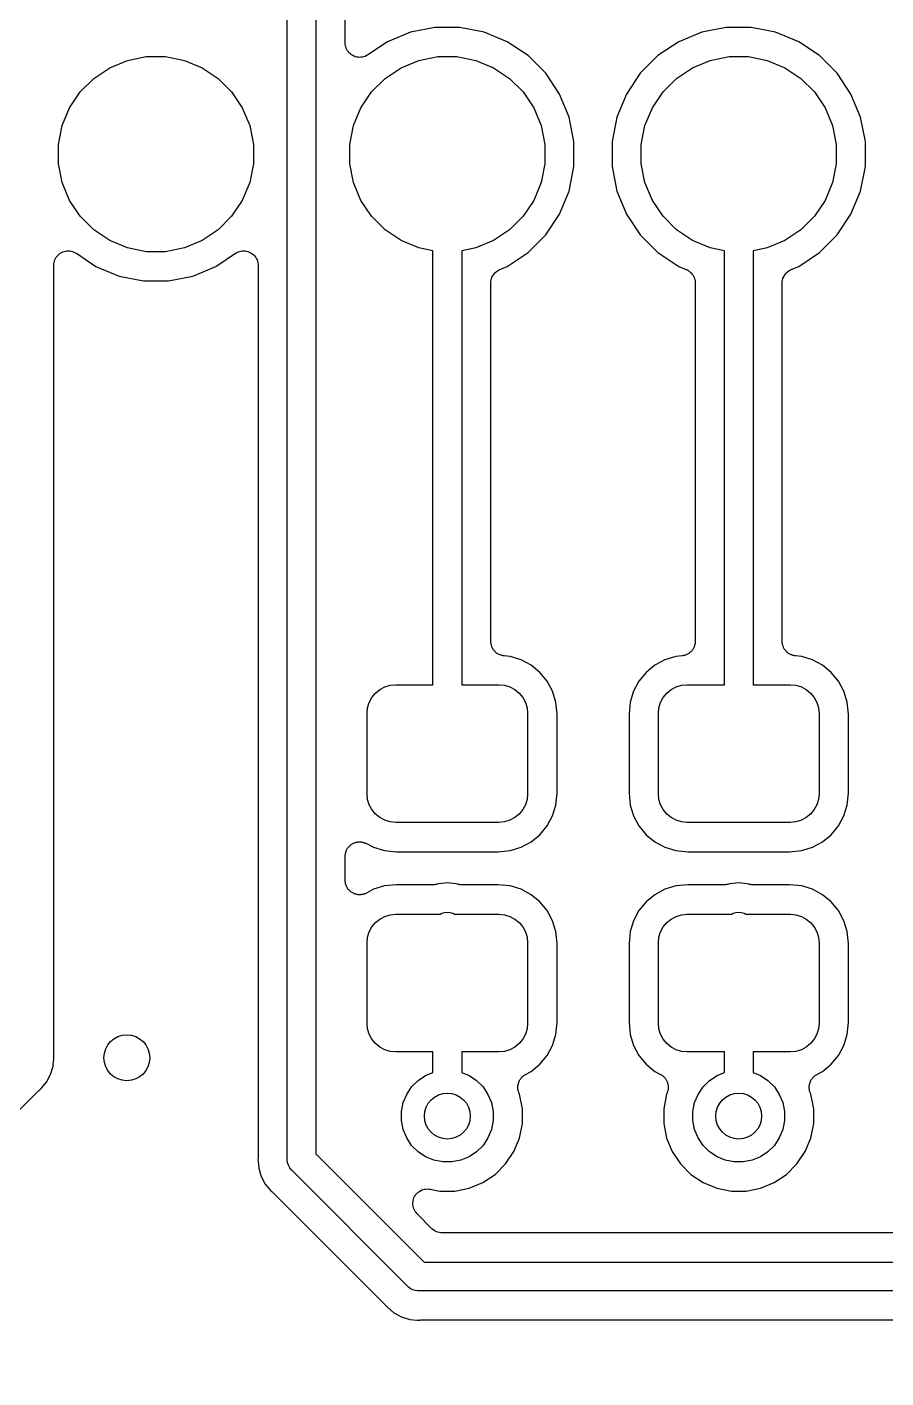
# Model space of a CAD drawing. Extents: x 94.3 to 145.3, y -143.8 to -113.4.
# Drawn here: x 120.16 to 127.65, y -137.66 to -125.89 of the extents above; entities that cross this region are included whole.
import ezdxf

# ---------------------------------------------------------------- set-up
doc = ezdxf.new("R2010")
doc.units = 0
doc.layers.add('BLACK', color=7, linetype='CONTINUOUS')

msp = doc.modelspace()

# ---------------------------------------------------------------- linework, layer by layer
at = {"layer": 'BLACK', "linetype": 'CONTINUOUS'}
for p, q in [((122.43, -135.757), (122.43, -123.115)), ((122.68, -123.069), (122.68, -135.711)), ((122.934, -126.03), (122.934, -125.38)), ((123.503, -125.938), (123.302, -126.022)), ((123.716, -125.896), (123.503, -125.938)), ((123.934, -125.896), (123.716, -125.896)), ((124.147, -125.938), (123.934, -125.896)), ((124.348, -126.022), (124.147, -125.938)), ((126.043, -125.938), (125.842, -126.022)), ((126.256, -125.896), (126.043, -125.938)), ((126.474, -125.896), (126.256, -125.896)), ((126.687, -125.938), (126.474, -125.896)), ((126.888, -126.022), (126.687, -125.938)), ((122.935, -126.042), (122.934, -126.03)), ((122.936, -126.054), (122.935, -126.042)), ((122.936, -126.055), (122.936, -126.054)), ((122.936, -126.054), (122.936, -126.054)), ((122.94, -126.066), (122.936, -126.055)), ((122.943, -126.078), (122.94, -126.066)), ((123.302, -126.022), (123.132, -126.136)), ((124.529, -126.142), (124.348, -126.022)), ((125.842, -126.022), (125.661, -126.142)), ((127.069, -126.142), (126.888, -126.022)), ((120.882, -126.247), (121.037, -126.183)), ((121.037, -126.183), (121.201, -126.15)), ((121.201, -126.15), (121.369, -126.15)), ((121.369, -126.15), (121.533, -126.183)), ((121.533, -126.183), (121.688, -126.247)), ((122.944, -126.078), (122.943, -126.078)), ((122.949, -126.089), (122.944, -126.078)), ((122.944, -126.078), (122.944, -126.078)), ((122.955, -126.1), (122.949, -126.089)), ((122.963, -126.11), (122.955, -126.1)), ((122.955, -126.1), (122.955, -126.1)), ((122.955, -126.1), (122.955, -126.1)), ((122.97, -126.119), (122.963, -126.11)), ((122.971, -126.119), (122.97, -126.119)), ((122.98, -126.127), (122.971, -126.119)), ((122.971, -126.119), (122.971, -126.119)), ((122.99, -126.135), (122.98, -126.127)), ((123.001, -126.141), (122.99, -126.135)), ((122.99, -126.135), (122.99, -126.135)), ((122.99, -126.135), (122.99, -126.135)), ((123.011, -126.147), (123.001, -126.141)), ((123.012, -126.147), (123.011, -126.147)), ((123.023, -126.151), (123.012, -126.147)), ((123.012, -126.147), (123.012, -126.147)), ((123.035, -126.154), (123.023, -126.151)), ((123.048, -126.156), (123.035, -126.154)), ((123.035, -126.154), (123.035, -126.154)), ((123.035, -126.154), (123.035, -126.154)), ((123.06, -126.157), (123.048, -126.156)), ((123.072, -126.156), (123.06, -126.157)), ((123.06, -126.157), (123.06, -126.157)), ((123.06, -126.157), (123.06, -126.157)), ((123.084, -126.155), (123.072, -126.156)), ((123.085, -126.155), (123.084, -126.155)), ((123.096, -126.151), (123.085, -126.155)), ((123.085, -126.155), (123.085, -126.155)), ((123.108, -126.148), (123.096, -126.151)), ((123.109, -126.148), (123.108, -126.148)), ((123.108, -126.148), (123.108, -126.148)), ((123.119, -126.142), (123.109, -126.148)), ((123.13, -126.137), (123.119, -126.142)), ((123.131, -126.136), (123.13, -126.137)), ((123.132, -126.136), (123.131, -126.136)), ((123.131, -126.136), (123.131, -126.136)), ((123.131, -126.136), (123.131, -126.136)), ((123.422, -126.247), (123.577, -126.183)), ((123.577, -126.183), (123.741, -126.15)), ((123.741, -126.15), (123.909, -126.15)), ((123.909, -126.15), (124.073, -126.183)), ((124.073, -126.183), (124.228, -126.247)), ((124.683, -126.296), (124.529, -126.142)), ((125.661, -126.142), (125.507, -126.296)), ((125.962, -126.247), (126.117, -126.183)), ((126.117, -126.183), (126.281, -126.15)), ((126.281, -126.15), (126.449, -126.15)), ((126.449, -126.15), (126.613, -126.183)), ((126.613, -126.183), (126.768, -126.247)), ((127.223, -126.296), (127.069, -126.142)), ((120.743, -126.34), (120.882, -126.247)), ((121.688, -126.247), (121.827, -126.34)), ((123.283, -126.34), (123.422, -126.247)), ((124.228, -126.247), (124.367, -126.34)), ((124.803, -126.477), (124.683, -126.296)), ((125.507, -126.296), (125.387, -126.477)), ((125.823, -126.34), (125.962, -126.247)), ((126.768, -126.247), (126.907, -126.34)), ((127.343, -126.477), (127.223, -126.296)), ((120.625, -126.458), (120.743, -126.34)), ((121.827, -126.34), (121.945, -126.458)), ((123.165, -126.458), (123.283, -126.34)), ((124.367, -126.34), (124.485, -126.458)), ((125.705, -126.458), (125.823, -126.34)), ((126.907, -126.34), (127.025, -126.458)), ((120.532, -126.597), (120.625, -126.458)), ((121.945, -126.458), (122.038, -126.597)), ((123.072, -126.597), (123.165, -126.458)), ((124.485, -126.458), (124.578, -126.597)), ((124.887, -126.678), (124.803, -126.477)), ((125.387, -126.477), (125.303, -126.678)), ((125.612, -126.597), (125.705, -126.458)), ((127.025, -126.458), (127.118, -126.597)), ((127.427, -126.678), (127.343, -126.477)), ((120.468, -126.752), (120.532, -126.597)), ((122.038, -126.597), (122.102, -126.752)), ((123.008, -126.752), (123.072, -126.597)), ((124.578, -126.597), (124.642, -126.752)), ((125.548, -126.752), (125.612, -126.597)), ((127.118, -126.597), (127.182, -126.752)), ((120.435, -126.916), (120.468, -126.752)), ((122.102, -126.752), (122.135, -126.916)), ((122.975, -126.916), (123.008, -126.752)), ((124.642, -126.752), (124.675, -126.916)), ((124.929, -126.891), (124.887, -126.678)), ((125.303, -126.678), (125.261, -126.891)), ((125.515, -126.916), (125.548, -126.752)), ((127.182, -126.752), (127.215, -126.916)), ((127.469, -126.891), (127.427, -126.678)), ((124.929, -127.109), (124.929, -126.891)), ((125.261, -126.891), (125.261, -127.109)), ((127.469, -127.109), (127.469, -126.891)), ((120.435, -127.084), (120.435, -126.916)), ((122.135, -126.916), (122.135, -127.084)), ((122.975, -127.084), (122.975, -126.916)), ((124.675, -126.916), (124.675, -127.084)), ((125.515, -127.084), (125.515, -126.916)), ((127.215, -126.916), (127.215, -127.084)), ((120.468, -127.248), (120.435, -127.084)), ((122.135, -127.084), (122.102, -127.248)), ((123.008, -127.248), (122.975, -127.084)), ((124.675, -127.084), (124.642, -127.248)), ((124.887, -127.322), (124.929, -127.109)), ((125.261, -127.109), (125.303, -127.322)), ((125.548, -127.248), (125.515, -127.084)), ((127.215, -127.084), (127.182, -127.248)), ((127.427, -127.322), (127.469, -127.109)), ((120.532, -127.403), (120.468, -127.248)), ((122.102, -127.248), (122.038, -127.403)), ((123.072, -127.403), (123.008, -127.248)), ((124.642, -127.248), (124.578, -127.403)), ((125.612, -127.403), (125.548, -127.248)), ((127.182, -127.248), (127.118, -127.403)), ((124.803, -127.523), (124.887, -127.322)), ((125.303, -127.322), (125.387, -127.523)), ((127.343, -127.523), (127.427, -127.322)), ((120.625, -127.542), (120.532, -127.403)), ((122.038, -127.403), (121.945, -127.542)), ((123.165, -127.542), (123.072, -127.403)), ((124.578, -127.403), (124.485, -127.542)), ((125.705, -127.542), (125.612, -127.403)), ((127.118, -127.403), (127.025, -127.542)), ((120.743, -127.66), (120.625, -127.542)), ((121.945, -127.542), (121.827, -127.66)), ((123.283, -127.66), (123.165, -127.542)), ((124.485, -127.542), (124.367, -127.66)), ((124.683, -127.704), (124.803, -127.523)), ((125.387, -127.523), (125.507, -127.704)), ((125.823, -127.66), (125.705, -127.542)), ((127.025, -127.542), (126.907, -127.66)), ((127.223, -127.704), (127.343, -127.523)), ((120.882, -127.753), (120.743, -127.66)), ((121.827, -127.66), (121.688, -127.753)), ((123.422, -127.753), (123.283, -127.66)), ((124.367, -127.66), (124.228, -127.753)), ((124.529, -127.858), (124.683, -127.704)), ((125.507, -127.704), (125.661, -127.858)), ((125.962, -127.753), (125.823, -127.66)), ((126.907, -127.66), (126.768, -127.753)), ((127.069, -127.858), (127.223, -127.704)), ((121.037, -127.817), (120.882, -127.753)), ((121.201, -127.85), (121.037, -127.817)), ((121.533, -127.817), (121.369, -127.85)), ((121.688, -127.753), (121.533, -127.817)), ((123.577, -127.817), (123.422, -127.753)), ((123.7, -127.842), (123.577, -127.817)), ((124.073, -127.817), (123.95, -127.842)), ((124.228, -127.753), (124.073, -127.817)), ((126.117, -127.817), (125.962, -127.753)), ((126.24, -127.842), (126.117, -127.817)), ((126.613, -127.817), (126.49, -127.842)), ((126.768, -127.753), (126.613, -127.817)), ((120.394, -127.968), (120.395, -127.956)), ((120.395, -127.956), (120.397, -127.944)), ((120.397, -127.944), (120.4, -127.932)), ((120.397, -127.944), (120.397, -127.944)), ((120.397, -127.944), (120.397, -127.944)), ((120.4, -127.932), (120.404, -127.921)), ((120.404, -127.92), (120.41, -127.909)), ((120.404, -127.921), (120.404, -127.92)), ((120.404, -127.92), (120.404, -127.92)), ((120.41, -127.909), (120.416, -127.899)), ((120.416, -127.898), (120.424, -127.889)), ((120.416, -127.899), (120.416, -127.898)), ((120.416, -127.899), (120.416, -127.899)), ((120.424, -127.889), (120.432, -127.88)), ((120.432, -127.879), (120.442, -127.872)), ((120.432, -127.88), (120.432, -127.879)), ((120.432, -127.879), (120.432, -127.879)), ((120.442, -127.872), (120.451, -127.864)), ((120.451, -127.864), (120.462, -127.858)), ((120.451, -127.864), (120.451, -127.864)), ((120.451, -127.864), (120.451, -127.864)), ((120.462, -127.858), (120.473, -127.852)), ((120.473, -127.852), (120.485, -127.849)), ((120.473, -127.852), (120.473, -127.852)), ((120.473, -127.852), (120.473, -127.852)), ((120.485, -127.849), (120.497, -127.845)), ((120.497, -127.845), (120.509, -127.844)), ((120.497, -127.845), (120.497, -127.845)), ((120.497, -127.845), (120.497, -127.845)), ((120.509, -127.844), (120.521, -127.843)), ((120.521, -127.843), (120.522, -127.843)), ((120.522, -127.843), (120.522, -127.843)), ((120.522, -127.843), (120.534, -127.844)), ((120.534, -127.844), (120.546, -127.846)), ((120.546, -127.846), (120.546, -127.846)), ((120.546, -127.846), (120.547, -127.846)), ((120.547, -127.846), (120.558, -127.849)), ((120.558, -127.849), (120.57, -127.853)), ((120.57, -127.853), (120.57, -127.853)), ((120.57, -127.853), (120.57, -127.853)), ((120.57, -127.853), (120.581, -127.859)), ((120.581, -127.859), (120.592, -127.864)), ((120.592, -127.864), (120.762, -127.978)), ((121.369, -127.85), (121.201, -127.85)), ((121.808, -127.978), (121.978, -127.864)), ((121.978, -127.864), (121.979, -127.864)), ((121.979, -127.864), (121.98, -127.863)), ((121.979, -127.864), (121.979, -127.864)), ((121.979, -127.864), (121.979, -127.864)), ((121.98, -127.863), (121.991, -127.858)), ((121.991, -127.858), (122.001, -127.852)), ((122.001, -127.852), (122.002, -127.852)), ((122.002, -127.852), (122.014, -127.849)), ((122.002, -127.852), (122.002, -127.852)), ((122.014, -127.849), (122.025, -127.845)), ((122.025, -127.845), (122.025, -127.845)), ((122.025, -127.845), (122.026, -127.845)), ((122.026, -127.845), (122.038, -127.844)), ((122.038, -127.844), (122.05, -127.843)), ((122.05, -127.843), (122.05, -127.843)), ((122.05, -127.843), (122.05, -127.843)), ((122.05, -127.843), (122.062, -127.844)), ((122.062, -127.844), (122.075, -127.846)), ((122.075, -127.846), (122.075, -127.846)), ((122.075, -127.846), (122.075, -127.846)), ((122.075, -127.846), (122.087, -127.849)), ((122.087, -127.849), (122.098, -127.853)), ((122.098, -127.853), (122.098, -127.853)), ((122.098, -127.853), (122.099, -127.853)), ((122.099, -127.853), (122.109, -127.859)), ((122.109, -127.859), (122.12, -127.865)), ((122.12, -127.865), (122.12, -127.865)), ((122.12, -127.865), (122.12, -127.865)), ((122.12, -127.865), (122.13, -127.873)), ((122.13, -127.873), (122.139, -127.881)), ((122.139, -127.881), (122.139, -127.881)), ((122.139, -127.881), (122.14, -127.881)), ((122.14, -127.881), (122.147, -127.89)), ((122.147, -127.89), (122.155, -127.9)), ((122.155, -127.9), (122.155, -127.9)), ((122.155, -127.9), (122.155, -127.9)), ((122.155, -127.9), (122.161, -127.911)), ((122.161, -127.911), (122.166, -127.922)), ((122.166, -127.922), (122.166, -127.922)), ((122.166, -127.922), (122.167, -127.922)), ((122.167, -127.922), (122.17, -127.934)), ((122.17, -127.934), (122.174, -127.945)), ((122.174, -127.945), (122.174, -127.946)), ((122.174, -127.946), (122.174, -127.946)), ((122.174, -127.946), (122.175, -127.958)), ((123.7, -131.623), (123.7, -127.842)), ((123.95, -127.842), (123.95, -131.623)), ((124.348, -127.978), (124.529, -127.858)), ((125.661, -127.858), (125.842, -127.978)), ((126.24, -131.623), (126.24, -127.842)), ((126.49, -127.842), (126.49, -131.623)), ((126.888, -127.978), (127.069, -127.858)), ((120.394, -127.969), (120.394, -127.968)), ((120.394, -127.97), (120.394, -127.969)), ((120.394, -127.969), (120.394, -127.969)), ((120.394, -127.969), (120.394, -127.969)), ((120.394, -134.849), (120.394, -127.97)), ((120.762, -127.978), (120.963, -128.062)), ((120.963, -128.062), (121.176, -128.104)), ((121.394, -128.104), (121.607, -128.062)), ((121.607, -128.062), (121.808, -127.978)), ((122.175, -127.958), (122.176, -127.97)), ((122.176, -127.97), (122.176, -135.738)), ((124.214, -128.073), (124.22, -128.062)), ((124.214, -128.074), (124.214, -128.073)), ((124.214, -128.073), (124.214, -128.073)), ((124.22, -128.062), (124.226, -128.052)), ((124.226, -128.051), (124.234, -128.042)), ((124.226, -128.052), (124.226, -128.051)), ((124.226, -128.052), (124.226, -128.052)), ((124.234, -128.042), (124.241, -128.033)), ((124.241, -128.033), (124.242, -128.033)), ((124.242, -128.032), (124.251, -128.025)), ((124.242, -128.033), (124.242, -128.032)), ((124.251, -128.025), (124.261, -128.017)), ((124.261, -128.017), (124.272, -128.011)), ((124.261, -128.017), (124.261, -128.017)), ((124.261, -128.017), (124.261, -128.017)), ((124.272, -128.011), (124.282, -128.005)), ((124.282, -128.005), (124.348, -127.978)), ((125.842, -127.978), (125.908, -128.005)), ((125.908, -128.005), (125.908, -128.006)), ((125.908, -128.006), (125.908, -128.006)), ((125.908, -128.006), (125.908, -128.006)), ((125.908, -128.006), (125.909, -128.006)), ((125.909, -128.006), (125.92, -128.012)), ((125.92, -128.012), (125.93, -128.018)), ((125.93, -128.018), (125.93, -128.018)), ((125.93, -128.018), (125.931, -128.018)), ((125.931, -128.018), (125.94, -128.026)), ((125.94, -128.026), (125.949, -128.033)), ((125.949, -128.033), (125.949, -128.034)), ((125.949, -128.034), (125.95, -128.034)), ((125.95, -128.034), (125.957, -128.043)), ((125.957, -128.043), (125.965, -128.053)), ((125.965, -128.053), (125.965, -128.053)), ((125.965, -128.053), (125.965, -128.053)), ((125.965, -128.053), (125.971, -128.064)), ((125.971, -128.064), (125.976, -128.074)), ((126.754, -128.073), (126.76, -128.062)), ((126.754, -128.074), (126.754, -128.073)), ((126.754, -128.073), (126.754, -128.073)), ((126.76, -128.062), (126.766, -128.052)), ((126.766, -128.051), (126.774, -128.042)), ((126.766, -128.052), (126.766, -128.051)), ((126.766, -128.052), (126.766, -128.052)), ((126.774, -128.042), (126.781, -128.033)), ((126.781, -128.033), (126.782, -128.033)), ((126.782, -128.032), (126.791, -128.025)), ((126.782, -128.033), (126.782, -128.032)), ((126.791, -128.025), (126.801, -128.017)), ((126.801, -128.017), (126.812, -128.011)), ((126.801, -128.017), (126.801, -128.017)), ((126.801, -128.017), (126.801, -128.017)), ((126.812, -128.011), (126.822, -128.005)), ((126.822, -128.005), (126.888, -127.978)), ((121.176, -128.104), (121.394, -128.104)), ((124.204, -128.121), (124.205, -128.109)), ((124.204, -128.122), (124.204, -128.121)), ((124.204, -128.123), (124.204, -128.122)), ((124.204, -128.122), (124.204, -128.122)), ((124.204, -128.122), (124.204, -128.122)), ((124.204, -131.246), (124.204, -128.123)), ((124.205, -128.109), (124.207, -128.098)), ((124.207, -128.096), (124.21, -128.085)), ((124.207, -128.097), (124.207, -128.096)), ((124.207, -128.098), (124.207, -128.097)), ((124.21, -128.085), (124.214, -128.074)), ((125.976, -128.074), (125.977, -128.075)), ((125.977, -128.075), (125.977, -128.075)), ((125.977, -128.075), (125.98, -128.087)), ((125.98, -128.087), (125.984, -128.098)), ((125.984, -128.098), (125.984, -128.099)), ((125.984, -128.099), (125.984, -128.099)), ((125.984, -128.099), (125.985, -128.111)), ((125.985, -128.111), (125.986, -128.123)), ((125.986, -128.123), (125.986, -131.246)), ((126.744, -128.121), (126.745, -128.109)), ((126.744, -128.122), (126.744, -128.121)), ((126.744, -128.123), (126.744, -128.122)), ((126.744, -128.122), (126.744, -128.122)), ((126.744, -128.122), (126.744, -128.122)), ((126.744, -131.246), (126.744, -128.123)), ((126.745, -128.109), (126.747, -128.098)), ((126.747, -128.096), (126.75, -128.085)), ((126.747, -128.097), (126.747, -128.096)), ((126.747, -128.098), (126.747, -128.097)), ((126.75, -128.085), (126.754, -128.074)), ((124.205, -131.251), (124.204, -131.246)), ((124.205, -131.257), (124.205, -131.251)), ((125.986, -131.247), (125.985, -131.253)), ((125.986, -131.246), (125.986, -131.247)), ((126.745, -131.251), (126.744, -131.246)), ((126.745, -131.257), (126.745, -131.251)), ((124.206, -131.264), (124.205, -131.257)), ((124.206, -131.27), (124.206, -131.264)), ((124.208, -131.276), (124.206, -131.27)), ((124.209, -131.281), (124.208, -131.276)), ((124.212, -131.288), (124.209, -131.281)), ((124.214, -131.294), (124.212, -131.288)), ((124.216, -131.299), (124.214, -131.294)), ((124.218, -131.304), (124.216, -131.299)), ((124.222, -131.31), (124.218, -131.304)), ((124.225, -131.316), (124.222, -131.31)), ((124.229, -131.32), (124.225, -131.316)), ((124.232, -131.325), (124.229, -131.32)), ((124.237, -131.33), (124.232, -131.325)), ((124.241, -131.335), (124.237, -131.33)), ((124.245, -131.339), (124.241, -131.335)), ((124.249, -131.343), (124.245, -131.339)), ((124.255, -131.347), (124.249, -131.343)), ((124.26, -131.351), (124.255, -131.347)), ((124.265, -131.354), (124.26, -131.351)), ((124.27, -131.357), (124.265, -131.354)), ((124.276, -131.36), (124.27, -131.357)), ((124.282, -131.363), (124.276, -131.36)), ((124.287, -131.364), (124.282, -131.363)), ((124.293, -131.367), (124.287, -131.364)), ((124.299, -131.368), (124.293, -131.367)), ((124.305, -131.37), (124.299, -131.368)), ((125.889, -131.369), (125.883, -131.37)), ((125.896, -131.367), (125.889, -131.369)), ((125.901, -131.365), (125.896, -131.367)), ((125.907, -131.363), (125.901, -131.365)), ((125.912, -131.36), (125.907, -131.363)), ((125.919, -131.358), (125.912, -131.36)), ((125.923, -131.355), (125.919, -131.358)), ((125.929, -131.352), (125.923, -131.355)), ((125.934, -131.348), (125.929, -131.352)), ((125.939, -131.344), (125.934, -131.348)), ((125.943, -131.34), (125.939, -131.344)), ((125.948, -131.336), (125.943, -131.34)), ((125.952, -131.331), (125.948, -131.336)), ((125.957, -131.327), (125.952, -131.331)), ((125.96, -131.322), (125.957, -131.327)), ((125.964, -131.317), (125.96, -131.322)), ((125.967, -131.312), (125.964, -131.317)), ((125.971, -131.306), (125.967, -131.312)), ((125.973, -131.301), (125.971, -131.306)), ((125.976, -131.296), (125.973, -131.301)), ((125.978, -131.289), (125.976, -131.296)), ((125.98, -131.283), (125.978, -131.289)), ((125.981, -131.278), (125.98, -131.283)), ((125.983, -131.272), (125.981, -131.278)), ((125.984, -131.265), (125.983, -131.272)), ((125.985, -131.259), (125.984, -131.265)), ((125.985, -131.253), (125.985, -131.259)), ((126.746, -131.264), (126.745, -131.257)), ((126.746, -131.27), (126.746, -131.264)), ((126.748, -131.276), (126.746, -131.27)), ((126.749, -131.281), (126.748, -131.276)), ((126.752, -131.288), (126.749, -131.281)), ((126.754, -131.294), (126.752, -131.288)), ((126.756, -131.299), (126.754, -131.294)), ((126.758, -131.304), (126.756, -131.299)), ((126.762, -131.31), (126.758, -131.304)), ((126.765, -131.316), (126.762, -131.31)), ((126.769, -131.32), (126.765, -131.316)), ((126.772, -131.325), (126.769, -131.32)), ((126.777, -131.33), (126.772, -131.325)), ((126.781, -131.335), (126.777, -131.33)), ((126.785, -131.339), (126.781, -131.335)), ((126.789, -131.343), (126.785, -131.339)), ((126.795, -131.347), (126.789, -131.343)), ((126.8, -131.351), (126.795, -131.347)), ((126.805, -131.354), (126.8, -131.351)), ((126.81, -131.357), (126.805, -131.354)), ((126.816, -131.36), (126.81, -131.357)), ((126.822, -131.363), (126.816, -131.36)), ((126.827, -131.364), (126.822, -131.363)), ((126.833, -131.367), (126.827, -131.364)), ((126.839, -131.368), (126.833, -131.367)), ((126.845, -131.37), (126.839, -131.368)), ((124.311, -131.371), (124.305, -131.37)), ((124.317, -131.372), (124.311, -131.371)), ((124.319, -131.372), (124.317, -131.372)), ((124.374, -131.377), (124.319, -131.372)), ((124.468, -131.406), (124.374, -131.377)), ((124.556, -131.453), (124.468, -131.406)), ((124.632, -131.516), (124.556, -131.453)), ((125.634, -131.453), (125.558, -131.516)), ((125.722, -131.406), (125.634, -131.453)), ((125.816, -131.377), (125.722, -131.406)), ((125.871, -131.372), (125.816, -131.377)), ((125.877, -131.371), (125.871, -131.372)), ((125.883, -131.37), (125.877, -131.371)), ((126.851, -131.371), (126.845, -131.37)), ((126.857, -131.372), (126.851, -131.371)), ((126.859, -131.372), (126.857, -131.372)), ((126.914, -131.377), (126.859, -131.372)), ((127.008, -131.406), (126.914, -131.377)), ((127.096, -131.453), (127.008, -131.406)), ((127.172, -131.516), (127.096, -131.453)), ((124.695, -131.592), (124.632, -131.516)), ((124.742, -131.68), (124.695, -131.592)), ((125.495, -131.592), (125.448, -131.68)), ((125.558, -131.516), (125.495, -131.592)), ((127.235, -131.592), (127.172, -131.516)), ((127.282, -131.68), (127.235, -131.592)), ((123.167, -131.734), (123.198, -131.696)), ((123.198, -131.696), (123.236, -131.665)), ((123.236, -131.665), (123.279, -131.642)), ((123.279, -131.642), (123.326, -131.628)), ((123.326, -131.628), (123.375, -131.623)), ((123.375, -131.623), (123.7, -131.623)), ((123.95, -131.623), (124.275, -131.623)), ((124.275, -131.623), (124.324, -131.628)), ((124.324, -131.628), (124.371, -131.642)), ((124.371, -131.642), (124.414, -131.665)), ((124.414, -131.665), (124.452, -131.696)), ((124.452, -131.696), (124.483, -131.734)), ((124.771, -131.774), (124.742, -131.68)), ((125.448, -131.68), (125.419, -131.774)), ((125.707, -131.734), (125.738, -131.696)), ((125.738, -131.696), (125.776, -131.665)), ((125.776, -131.665), (125.819, -131.642)), ((125.819, -131.642), (125.866, -131.628)), ((125.866, -131.628), (125.915, -131.623)), ((125.915, -131.623), (126.24, -131.623)), ((126.49, -131.623), (126.815, -131.623)), ((126.815, -131.623), (126.864, -131.628)), ((126.864, -131.628), (126.911, -131.642)), ((126.911, -131.642), (126.954, -131.665)), ((126.954, -131.665), (126.992, -131.696)), ((126.992, -131.696), (127.023, -131.734)), ((127.311, -131.774), (127.282, -131.68)), ((123.125, -131.873), (123.13, -131.824)), ((123.13, -131.824), (123.144, -131.777)), ((123.144, -131.777), (123.167, -131.734)), ((124.483, -131.734), (124.506, -131.777)), ((124.506, -131.777), (124.52, -131.824)), ((124.52, -131.824), (124.525, -131.873)), ((124.781, -131.879), (124.771, -131.774)), ((125.419, -131.774), (125.409, -131.879)), ((125.665, -131.873), (125.67, -131.824)), ((125.67, -131.824), (125.684, -131.777)), ((125.684, -131.777), (125.707, -131.734)), ((127.023, -131.734), (127.046, -131.777)), ((127.046, -131.777), (127.06, -131.824)), ((127.06, -131.824), (127.065, -131.873)), ((127.321, -131.879), (127.311, -131.774)), ((123.125, -132.573), (123.125, -131.873)), ((124.525, -131.873), (124.525, -132.573)), ((124.781, -132.567), (124.781, -131.879)), ((125.409, -131.879), (125.409, -132.567)), ((125.665, -132.573), (125.665, -131.873)), ((127.065, -131.873), (127.065, -132.573)), ((127.321, -132.567), (127.321, -131.879)), ((123.13, -132.622), (123.125, -132.573)), ((123.144, -132.669), (123.13, -132.622)), ((124.52, -132.622), (124.506, -132.669)), ((124.525, -132.573), (124.52, -132.622)), ((124.771, -132.672), (124.781, -132.567)), ((125.409, -132.567), (125.419, -132.672)), ((125.67, -132.622), (125.665, -132.573)), ((125.684, -132.669), (125.67, -132.622)), ((127.06, -132.622), (127.046, -132.669)), ((127.065, -132.573), (127.06, -132.622)), ((127.311, -132.672), (127.321, -132.567)), ((123.167, -132.712), (123.144, -132.669)), ((123.198, -132.75), (123.167, -132.712)), ((123.236, -132.781), (123.198, -132.75)), ((123.279, -132.804), (123.236, -132.781)), ((124.414, -132.781), (124.371, -132.804)), ((124.452, -132.75), (124.414, -132.781)), ((124.483, -132.712), (124.452, -132.75)), ((124.506, -132.669), (124.483, -132.712)), ((124.695, -132.854), (124.742, -132.766)), ((124.742, -132.766), (124.771, -132.672)), ((125.419, -132.672), (125.448, -132.766)), ((125.448, -132.766), (125.495, -132.854)), ((125.707, -132.712), (125.684, -132.669)), ((125.738, -132.75), (125.707, -132.712)), ((125.776, -132.781), (125.738, -132.75)), ((125.819, -132.804), (125.776, -132.781)), ((126.954, -132.781), (126.911, -132.804)), ((126.992, -132.75), (126.954, -132.781)), ((127.023, -132.712), (126.992, -132.75)), ((127.046, -132.669), (127.023, -132.712)), ((127.235, -132.854), (127.282, -132.766)), ((127.282, -132.766), (127.311, -132.672)), ((123.326, -132.818), (123.279, -132.804)), ((123.375, -132.823), (123.326, -132.818)), ((124.275, -132.823), (123.375, -132.823)), ((124.324, -132.818), (124.275, -132.823)), ((124.371, -132.804), (124.324, -132.818)), ((124.632, -132.93), (124.695, -132.854)), ((125.495, -132.854), (125.558, -132.93)), ((125.866, -132.818), (125.819, -132.804)), ((125.915, -132.823), (125.866, -132.818)), ((126.815, -132.823), (125.915, -132.823)), ((126.864, -132.818), (126.815, -132.823)), ((126.911, -132.804), (126.864, -132.818)), ((127.172, -132.93), (127.235, -132.854)), ((122.981, -133.021), (122.986, -133.017)), ((122.986, -133.017), (122.991, -133.013)), ((122.991, -133.013), (122.997, -133.01)), ((122.997, -133.01), (123.002, -133.007)), ((123.002, -133.007), (123.008, -133.005)), ((123.008, -133.005), (123.013, -133.002)), ((123.013, -133.002), (123.019, -133)), ((123.019, -133), (123.025, -132.998)), ((123.025, -132.998), (123.031, -132.996)), ((123.031, -132.996), (123.037, -132.995)), ((123.037, -132.995), (123.043, -132.994)), ((123.043, -132.994), (123.049, -132.993)), ((123.049, -132.993), (123.055, -132.993)), ((123.055, -132.993), (123.062, -132.992)), ((123.062, -132.992), (123.068, -132.993)), ((123.068, -132.993), (123.074, -132.993)), ((123.074, -132.993), (123.08, -132.994)), ((123.08, -132.994), (123.087, -132.995)), ((123.087, -132.995), (123.092, -132.997)), ((123.092, -132.997), (123.098, -132.998)), ((123.098, -132.998), (123.104, -133)), ((123.104, -133), (123.11, -133.002)), ((123.11, -133.002), (123.115, -133.005)), ((123.115, -133.005), (123.121, -133.007)), ((123.121, -133.007), (123.182, -133.04)), ((124.468, -133.04), (124.556, -132.993)), ((124.556, -132.993), (124.632, -132.93)), ((125.558, -132.93), (125.634, -132.993)), ((125.634, -132.993), (125.722, -133.04)), ((127.008, -133.04), (127.096, -132.993)), ((127.096, -132.993), (127.172, -132.93)), ((122.934, -133.118), (122.935, -133.112)), ((122.934, -133.119), (122.934, -133.118)), ((122.934, -133.327), (122.934, -133.119)), ((122.935, -133.106), (122.936, -133.099)), ((122.935, -133.112), (122.935, -133.106)), ((122.936, -133.099), (122.937, -133.093)), ((122.937, -133.093), (122.939, -133.087)), ((122.939, -133.087), (122.94, -133.081)), ((122.94, -133.081), (122.942, -133.075)), ((122.942, -133.075), (122.944, -133.069)), ((122.944, -133.069), (122.947, -133.064)), ((122.947, -133.064), (122.949, -133.059)), ((122.949, -133.059), (122.953, -133.053)), ((122.953, -133.053), (122.956, -133.048)), ((122.956, -133.048), (122.96, -133.043)), ((122.96, -133.043), (122.963, -133.038)), ((122.963, -133.038), (122.968, -133.034)), ((122.968, -133.034), (122.972, -133.029)), ((122.972, -133.029), (122.977, -133.025)), ((122.977, -133.025), (122.981, -133.021)), ((123.182, -133.04), (123.276, -133.069)), ((123.276, -133.069), (123.381, -133.079)), ((123.381, -133.079), (124.269, -133.079)), ((124.269, -133.079), (124.374, -133.069)), ((124.374, -133.069), (124.468, -133.04)), ((125.722, -133.04), (125.816, -133.069)), ((125.816, -133.069), (125.921, -133.079)), ((125.921, -133.079), (126.809, -133.079)), ((126.809, -133.079), (126.914, -133.069)), ((126.914, -133.069), (127.008, -133.04)), ((122.935, -133.333), (122.934, -133.327)), ((122.935, -133.339), (122.935, -133.333)), ((122.936, -133.345), (122.935, -133.339)), ((122.936, -133.351), (122.936, -133.345)), ((122.938, -133.357), (122.936, -133.351)), ((122.939, -133.363), (122.938, -133.357)), ((122.942, -133.369), (122.939, -133.363)), ((122.944, -133.375), (122.942, -133.369)), ((123.381, -133.367), (123.276, -133.377)), ((123.7, -133.367), (123.381, -133.367)), ((123.705, -133.367), (123.7, -133.367)), ((123.711, -133.367), (123.705, -133.367)), ((123.718, -133.365), (123.711, -133.367)), ((123.725, -133.365), (123.718, -133.365)), ((123.73, -133.363), (123.725, -133.365)), ((123.735, -133.362), (123.73, -133.363)), ((123.737, -133.362), (123.735, -133.362)), ((123.751, -133.357), (123.737, -133.362)), ((123.825, -133.35), (123.751, -133.357)), ((123.899, -133.357), (123.825, -133.35)), ((123.913, -133.362), (123.899, -133.357)), ((123.918, -133.363), (123.913, -133.362)), ((123.924, -133.364), (123.918, -133.363)), ((123.931, -133.365), (123.924, -133.364)), ((123.937, -133.367), (123.931, -133.365)), ((123.943, -133.367), (123.937, -133.367)), ((123.948, -133.367), (123.943, -133.367)), ((123.95, -133.367), (123.948, -133.367)), ((124.269, -133.367), (123.95, -133.367)), ((124.374, -133.377), (124.269, -133.367)), ((125.921, -133.367), (125.816, -133.377)), ((126.24, -133.367), (125.921, -133.367)), ((126.245, -133.367), (126.24, -133.367)), ((126.251, -133.367), (126.245, -133.367)), ((126.258, -133.365), (126.251, -133.367)), ((126.265, -133.365), (126.258, -133.365)), ((126.27, -133.363), (126.265, -133.365)), ((126.275, -133.362), (126.27, -133.363)), ((126.277, -133.362), (126.275, -133.362)), ((126.291, -133.357), (126.277, -133.362)), ((126.365, -133.35), (126.291, -133.357)), ((126.439, -133.357), (126.365, -133.35)), ((126.453, -133.362), (126.439, -133.357)), ((126.458, -133.363), (126.453, -133.362)), ((126.464, -133.364), (126.458, -133.363)), ((126.471, -133.365), (126.464, -133.364)), ((126.477, -133.367), (126.471, -133.365)), ((126.483, -133.367), (126.477, -133.367)), ((126.488, -133.367), (126.483, -133.367)), ((126.49, -133.367), (126.488, -133.367)), ((126.809, -133.367), (126.49, -133.367)), ((126.914, -133.377), (126.809, -133.367)), ((122.946, -133.38), (122.944, -133.375)), ((122.949, -133.386), (122.946, -133.38)), ((122.952, -133.391), (122.949, -133.386)), ((122.955, -133.397), (122.952, -133.391)), ((122.959, -133.402), (122.955, -133.397)), ((122.962, -133.407), (122.959, -133.402)), ((122.967, -133.411), (122.962, -133.407)), ((122.971, -133.416), (122.967, -133.411)), ((122.975, -133.42), (122.971, -133.416)), ((122.98, -133.424), (122.975, -133.42)), ((122.985, -133.428), (122.98, -133.424)), ((122.99, -133.432), (122.985, -133.428)), ((122.995, -133.435), (122.99, -133.432)), ((123, -133.438), (122.995, -133.435)), ((123.006, -133.441), (123, -133.438)), ((123.012, -133.444), (123.006, -133.441)), ((123.017, -133.446), (123.012, -133.444)), ((123.023, -133.448), (123.017, -133.446)), ((123.029, -133.449), (123.023, -133.448)), ((123.035, -133.451), (123.029, -133.449)), ((123.041, -133.452), (123.035, -133.451)), ((123.047, -133.453), (123.041, -133.452)), ((123.054, -133.453), (123.047, -133.453)), ((123.06, -133.454), (123.054, -133.453)), ((123.066, -133.453), (123.06, -133.454)), ((123.072, -133.453), (123.066, -133.453)), ((123.078, -133.452), (123.072, -133.453)), ((123.085, -133.451), (123.078, -133.452)), ((123.09, -133.45), (123.085, -133.451)), ((123.096, -133.449), (123.09, -133.45)), ((123.102, -133.446), (123.096, -133.449)), ((123.109, -133.444), (123.102, -133.446)), ((123.114, -133.442), (123.109, -133.444)), ((123.119, -133.44), (123.114, -133.442)), ((123.121, -133.439), (123.119, -133.44)), ((123.182, -133.406), (123.121, -133.439)), ((123.276, -133.377), (123.182, -133.406)), ((124.468, -133.406), (124.374, -133.377)), ((124.556, -133.453), (124.468, -133.406)), ((124.632, -133.516), (124.556, -133.453)), ((125.634, -133.453), (125.558, -133.516)), ((125.722, -133.406), (125.634, -133.453)), ((125.816, -133.377), (125.722, -133.406)), ((127.008, -133.406), (126.914, -133.377)), ((127.096, -133.453), (127.008, -133.406)), ((127.172, -133.516), (127.096, -133.453)), ((123.8, -133.608), (123.825, -133.605)), ((123.825, -133.605), (123.85, -133.608)), ((124.695, -133.592), (124.632, -133.516)), ((124.742, -133.68), (124.695, -133.592)), ((125.495, -133.592), (125.448, -133.68)), ((125.558, -133.516), (125.495, -133.592)), ((126.34, -133.608), (126.365, -133.605)), ((126.365, -133.605), (126.39, -133.608)), ((127.235, -133.592), (127.172, -133.516)), ((127.282, -133.68), (127.235, -133.592)), ((123.167, -133.734), (123.198, -133.696)), ((123.198, -133.696), (123.236, -133.665)), ((123.236, -133.665), (123.279, -133.642)), ((123.279, -133.642), (123.326, -133.628)), ((123.326, -133.628), (123.375, -133.623)), ((123.375, -133.623), (123.762, -133.623)), ((123.762, -133.623), (123.777, -133.615)), ((123.777, -133.615), (123.8, -133.608)), ((123.85, -133.608), (123.873, -133.615)), ((123.873, -133.615), (123.888, -133.623)), ((123.888, -133.623), (124.275, -133.623)), ((124.275, -133.623), (124.324, -133.628)), ((124.324, -133.628), (124.371, -133.642)), ((124.371, -133.642), (124.414, -133.665)), ((124.414, -133.665), (124.452, -133.696)), ((124.452, -133.696), (124.483, -133.734)), ((124.771, -133.774), (124.742, -133.68)), ((125.448, -133.68), (125.419, -133.774)), ((125.707, -133.734), (125.738, -133.696)), ((125.738, -133.696), (125.776, -133.665)), ((125.776, -133.665), (125.819, -133.642)), ((125.819, -133.642), (125.866, -133.628)), ((125.866, -133.628), (125.915, -133.623)), ((125.915, -133.623), (126.302, -133.623)), ((126.302, -133.623), (126.317, -133.615)), ((126.317, -133.615), (126.34, -133.608)), ((126.39, -133.608), (126.413, -133.615)), ((126.413, -133.615), (126.428, -133.623)), ((126.428, -133.623), (126.815, -133.623)), ((126.815, -133.623), (126.864, -133.628)), ((126.864, -133.628), (126.911, -133.642)), ((126.911, -133.642), (126.954, -133.665)), ((126.954, -133.665), (126.992, -133.696)), ((126.992, -133.696), (127.023, -133.734)), ((127.311, -133.774), (127.282, -133.68)), ((123.125, -133.873), (123.13, -133.824)), ((123.13, -133.824), (123.144, -133.777)), ((123.144, -133.777), (123.167, -133.734)), ((124.483, -133.734), (124.506, -133.777)), ((124.506, -133.777), (124.52, -133.824)), ((124.52, -133.824), (124.525, -133.873)), ((124.781, -133.879), (124.771, -133.774)), ((125.419, -133.774), (125.409, -133.879)), ((125.665, -133.873), (125.67, -133.824)), ((125.67, -133.824), (125.684, -133.777)), ((125.684, -133.777), (125.707, -133.734)), ((127.023, -133.734), (127.046, -133.777)), ((127.046, -133.777), (127.06, -133.824)), ((127.06, -133.824), (127.065, -133.873)), ((127.321, -133.879), (127.311, -133.774)), ((123.125, -134.573), (123.125, -133.873)), ((124.525, -133.873), (124.525, -134.573)), ((124.781, -134.567), (124.781, -133.879)), ((125.409, -133.879), (125.409, -134.567)), ((125.665, -134.573), (125.665, -133.873)), ((127.065, -133.873), (127.065, -134.573)), ((127.321, -134.567), (127.321, -133.879)), ((123.13, -134.622), (123.125, -134.573)), ((123.144, -134.669), (123.13, -134.622)), ((124.52, -134.622), (124.506, -134.669)), ((124.525, -134.573), (124.52, -134.622)), ((124.771, -134.672), (124.781, -134.567)), ((125.409, -134.567), (125.419, -134.672)), ((125.67, -134.622), (125.665, -134.573)), ((125.684, -134.669), (125.67, -134.622)), ((127.06, -134.622), (127.046, -134.669)), ((127.065, -134.573), (127.06, -134.622)), ((127.311, -134.672), (127.321, -134.567)), ((123.167, -134.712), (123.144, -134.669)), ((123.198, -134.75), (123.167, -134.712)), ((123.236, -134.781), (123.198, -134.75)), ((123.279, -134.804), (123.236, -134.781)), ((124.414, -134.781), (124.371, -134.804)), ((124.452, -134.75), (124.414, -134.781)), ((124.483, -134.712), (124.452, -134.75)), ((124.506, -134.669), (124.483, -134.712)), ((124.695, -134.854), (124.742, -134.766)), ((124.742, -134.766), (124.771, -134.672)), ((125.419, -134.672), (125.448, -134.766)), ((125.448, -134.766), (125.495, -134.854)), ((125.707, -134.712), (125.684, -134.669)), ((125.738, -134.75), (125.707, -134.712)), ((125.776, -134.781), (125.738, -134.75)), ((125.819, -134.804), (125.776, -134.781)), ((126.954, -134.781), (126.911, -134.804)), ((126.992, -134.75), (126.954, -134.781)), ((127.023, -134.712), (126.992, -134.75)), ((127.046, -134.669), (127.023, -134.712)), ((127.235, -134.854), (127.282, -134.766)), ((127.282, -134.766), (127.311, -134.672)), ((120.39, -134.931), (120.395, -134.886)), ((120.395, -134.854), (120.394, -134.849)), ((120.394, -134.86), (120.395, -134.854)), ((120.395, -134.862), (120.394, -134.86)), ((120.396, -134.874), (120.395, -134.862)), ((120.395, -134.886), (120.396, -134.874)), ((120.395, -134.886), (120.395, -134.886)), ((123.326, -134.818), (123.279, -134.804)), ((123.375, -134.823), (123.326, -134.818)), ((123.7, -134.823), (123.375, -134.823)), ((123.7, -135.001), (123.7, -134.823)), ((124.275, -134.823), (123.95, -134.823)), ((123.95, -134.823), (123.95, -135.001)), ((124.324, -134.818), (124.275, -134.823)), ((124.371, -134.804), (124.324, -134.818)), ((124.632, -134.93), (124.695, -134.854)), ((125.495, -134.854), (125.558, -134.93)), ((125.866, -134.818), (125.819, -134.804)), ((125.915, -134.823), (125.866, -134.818)), ((126.24, -134.823), (125.915, -134.823)), ((126.24, -135.001), (126.24, -134.823)), ((126.815, -134.823), (126.49, -134.823)), ((126.49, -134.823), (126.49, -135.001)), ((126.864, -134.818), (126.815, -134.823)), ((126.911, -134.804), (126.864, -134.818)), ((127.172, -134.93), (127.235, -134.854)), ((120.367, -135.02), (120.389, -134.948)), ((120.389, -134.948), (120.39, -134.931)), ((120.39, -134.931), (120.39, -134.931)), ((123.636, -135.028), (123.7, -135.001)), ((123.95, -135.001), (124.014, -135.028)), ((124.502, -135.022), (124.507, -135.019)), ((124.507, -135.019), (124.556, -134.993)), ((124.556, -134.993), (124.632, -134.93)), ((125.558, -134.93), (125.634, -134.993)), ((125.634, -134.993), (125.683, -135.019)), ((125.683, -135.019), (125.685, -135.02)), ((126.176, -135.028), (126.24, -135.001)), ((126.49, -135.001), (126.554, -135.028)), ((127.042, -135.022), (127.047, -135.019)), ((127.047, -135.019), (127.096, -134.993)), ((127.096, -134.993), (127.172, -134.93)), ((120.284, -135.143), (120.332, -135.086)), ((120.332, -135.086), (120.367, -135.02)), ((123.471, -135.193), (123.514, -135.127)), ((123.514, -135.127), (123.57, -135.071)), ((123.57, -135.071), (123.636, -135.028)), ((124.014, -135.028), (124.08, -135.071)), ((124.08, -135.071), (124.136, -135.127)), ((124.136, -135.127), (124.179, -135.193)), ((124.44, -135.118), (124.442, -135.112)), ((124.44, -135.124), (124.44, -135.118)), ((124.44, -135.13), (124.44, -135.124)), ((124.44, -135.136), (124.44, -135.13)), ((124.44, -135.143), (124.44, -135.136)), ((124.442, -135.105), (124.444, -135.1)), ((124.442, -135.112), (124.442, -135.105)), ((124.444, -135.1), (124.445, -135.094)), ((124.445, -135.094), (124.448, -135.088)), ((124.448, -135.088), (124.45, -135.081)), ((124.45, -135.081), (124.452, -135.076)), ((124.452, -135.076), (124.455, -135.071)), ((124.455, -135.071), (124.458, -135.066)), ((124.458, -135.066), (124.462, -135.06)), ((124.462, -135.06), (124.465, -135.055)), ((124.465, -135.055), (124.468, -135.051)), ((124.468, -135.051), (124.473, -135.046)), ((124.473, -135.046), (124.477, -135.041)), ((124.477, -135.041), (124.482, -135.037)), ((124.482, -135.037), (124.486, -135.033)), ((124.486, -135.033), (124.492, -135.029)), ((124.492, -135.029), (124.497, -135.025)), ((124.497, -135.025), (124.502, -135.022)), ((125.685, -135.02), (125.69, -135.023)), ((125.69, -135.023), (125.695, -135.026)), ((125.695, -135.026), (125.7, -135.03)), ((125.7, -135.03), (125.705, -135.034)), ((125.705, -135.034), (125.709, -135.038)), ((125.709, -135.038), (125.714, -135.042)), ((125.714, -135.042), (125.718, -135.047)), ((125.718, -135.047), (125.723, -135.052)), ((125.723, -135.052), (125.726, -135.057)), ((125.726, -135.057), (125.729, -135.061)), ((125.729, -135.061), (125.733, -135.067)), ((125.733, -135.067), (125.736, -135.073)), ((125.736, -135.073), (125.738, -135.078)), ((125.738, -135.078), (125.741, -135.083)), ((125.741, -135.083), (125.743, -135.09)), ((125.743, -135.09), (125.745, -135.096)), ((125.745, -135.096), (125.746, -135.101)), ((125.746, -135.101), (125.748, -135.107)), ((125.748, -135.107), (125.749, -135.114)), ((125.749, -135.114), (125.75, -135.12)), ((125.75, -135.12), (125.75, -135.126)), ((125.75, -135.126), (125.75, -135.132)), ((125.75, -135.132), (125.75, -135.138)), ((126.011, -135.193), (126.054, -135.127)), ((126.054, -135.127), (126.11, -135.071)), ((126.11, -135.071), (126.176, -135.028)), ((126.554, -135.028), (126.62, -135.071)), ((126.62, -135.071), (126.676, -135.127)), ((126.676, -135.127), (126.719, -135.193)), ((126.98, -135.118), (126.982, -135.112)), ((126.98, -135.124), (126.98, -135.118)), ((126.98, -135.13), (126.98, -135.124)), ((126.98, -135.136), (126.98, -135.13)), ((126.98, -135.143), (126.98, -135.136)), ((126.982, -135.105), (126.984, -135.1)), ((126.982, -135.112), (126.982, -135.105)), ((126.984, -135.1), (126.985, -135.094)), ((126.985, -135.094), (126.988, -135.088)), ((126.988, -135.088), (126.99, -135.081)), ((126.99, -135.081), (126.992, -135.076)), ((126.992, -135.076), (126.995, -135.071)), ((126.995, -135.071), (126.998, -135.066)), ((126.998, -135.066), (127.002, -135.06)), ((127.002, -135.06), (127.005, -135.055)), ((127.005, -135.055), (127.008, -135.051)), ((127.008, -135.051), (127.013, -135.046)), ((127.013, -135.046), (127.017, -135.041)), ((127.017, -135.041), (127.022, -135.037)), ((127.022, -135.037), (127.026, -135.033)), ((127.026, -135.033), (127.032, -135.029)), ((127.032, -135.029), (127.037, -135.025)), ((127.037, -135.025), (127.042, -135.022)), ((117.761, -137.664), (120.265, -135.16)), ((120.265, -135.16), (120.267, -135.158)), ((120.267, -135.158), (120.271, -135.155)), ((120.271, -135.155), (120.275, -135.151)), ((120.275, -135.151), (120.284, -135.143)), ((123.44, -135.265), (123.471, -135.193)), ((124.179, -135.193), (124.21, -135.265)), ((124.441, -135.149), (124.44, -135.143)), ((124.442, -135.154), (124.441, -135.149)), ((124.443, -135.161), (124.442, -135.154)), ((124.445, -135.167), (124.443, -135.161)), ((124.447, -135.173), (124.445, -135.167)), ((124.449, -135.178), (124.447, -135.173)), ((124.449, -135.18), (124.449, -135.178)), ((124.454, -135.191), (124.449, -135.18)), ((124.479, -135.318), (124.454, -135.191)), ((125.736, -135.191), (125.711, -135.318)), ((125.741, -135.18), (125.736, -135.191)), ((125.742, -135.174), (125.741, -135.18)), ((125.745, -135.169), (125.742, -135.174)), ((125.746, -135.163), (125.745, -135.169)), ((125.748, -135.156), (125.746, -135.163)), ((125.749, -135.15), (125.748, -135.156)), ((125.75, -135.145), (125.749, -135.15)), ((125.75, -135.138), (125.75, -135.145)), ((125.98, -135.265), (126.011, -135.193)), ((126.719, -135.193), (126.75, -135.265)), ((126.981, -135.149), (126.98, -135.143)), ((126.982, -135.154), (126.981, -135.149)), ((126.983, -135.161), (126.982, -135.154)), ((126.985, -135.167), (126.983, -135.161)), ((126.987, -135.173), (126.985, -135.167)), ((126.989, -135.178), (126.987, -135.173)), ((126.989, -135.18), (126.989, -135.178)), ((126.994, -135.191), (126.989, -135.18)), ((127.019, -135.318), (126.994, -135.191)), ((123.425, -135.343), (123.44, -135.265)), ((123.425, -135.421), (123.425, -135.343)), ((124.21, -135.265), (124.225, -135.343)), ((124.225, -135.343), (124.225, -135.421)), ((124.479, -135.446), (124.479, -135.318)), ((125.711, -135.318), (125.711, -135.446)), ((125.965, -135.343), (125.98, -135.265)), ((125.965, -135.421), (125.965, -135.343)), ((126.75, -135.265), (126.765, -135.343)), ((126.765, -135.343), (126.765, -135.421)), ((127.019, -135.446), (127.019, -135.318)), ((123.44, -135.499), (123.425, -135.421)), ((124.225, -135.421), (124.21, -135.499)), ((124.454, -135.573), (124.479, -135.446)), ((125.711, -135.446), (125.736, -135.573)), ((125.98, -135.499), (125.965, -135.421)), ((126.765, -135.421), (126.75, -135.499)), ((126.994, -135.573), (127.019, -135.446)), ((123.471, -135.571), (123.44, -135.499)), ((123.514, -135.637), (123.471, -135.571)), ((124.179, -135.571), (124.136, -135.637)), ((124.21, -135.499), (124.179, -135.571)), ((124.405, -135.692), (124.454, -135.573)), ((125.736, -135.573), (125.785, -135.692)), ((126.011, -135.571), (125.98, -135.499)), ((126.054, -135.637), (126.011, -135.571)), ((126.719, -135.571), (126.676, -135.637)), ((126.75, -135.499), (126.719, -135.571)), ((126.945, -135.692), (126.994, -135.573)), ((122.68, -135.711), (123.623, -136.654)), ((123.57, -135.693), (123.514, -135.637)), ((123.636, -135.736), (123.57, -135.693)), ((124.08, -135.693), (124.014, -135.736)), ((124.136, -135.637), (124.08, -135.693)), ((124.333, -135.799), (124.405, -135.692)), ((125.785, -135.692), (125.857, -135.799)), ((126.11, -135.693), (126.054, -135.637)), ((126.176, -135.736), (126.11, -135.693)), ((126.62, -135.693), (126.554, -135.736)), ((126.676, -135.637), (126.62, -135.693)), ((126.873, -135.799), (126.945, -135.692)), ((122.175, -135.751), (122.174, -135.763)), ((122.174, -135.763), (122.175, -135.775)), ((122.176, -135.74), (122.175, -135.745)), ((122.175, -135.745), (122.175, -135.751)), ((122.175, -135.775), (122.175, -135.775)), ((122.175, -135.775), (122.181, -135.837)), ((122.176, -135.738), (122.176, -135.74)), ((122.181, -135.837), (122.203, -135.909)), ((122.429, -135.763), (122.43, -135.757)), ((122.43, -135.769), (122.429, -135.763)), ((122.432, -135.788), (122.43, -135.769)), ((122.43, -135.769), (122.43, -135.769)), ((122.439, -135.811), (122.432, -135.788)), ((122.451, -135.833), (122.439, -135.811)), ((122.466, -135.852), (122.451, -135.833)), ((123.708, -135.767), (123.636, -135.736)), ((123.786, -135.782), (123.708, -135.767)), ((123.864, -135.782), (123.786, -135.782)), ((123.942, -135.767), (123.864, -135.782)), ((124.014, -135.736), (123.942, -135.767)), ((124.242, -135.89), (124.333, -135.799)), ((125.857, -135.799), (125.948, -135.89)), ((126.248, -135.767), (126.176, -135.736)), ((126.326, -135.782), (126.248, -135.767)), ((126.404, -135.782), (126.326, -135.782)), ((126.482, -135.767), (126.404, -135.782)), ((126.554, -135.736), (126.482, -135.767)), ((126.782, -135.89), (126.873, -135.799)), ((122.203, -135.909), (122.238, -135.975)), ((122.471, -135.856), (122.466, -135.852)), ((123.478, -136.863), (122.471, -135.856)), ((124.135, -135.962), (124.242, -135.89)), ((125.948, -135.89), (126.055, -135.962)), ((126.675, -135.962), (126.782, -135.89)), ((122.238, -135.975), (122.286, -136.032)), ((122.286, -136.032), (122.295, -136.04)), ((122.295, -136.04), (122.297, -136.041)), ((122.297, -136.041), (122.3, -136.045)), ((122.3, -136.045), (122.305, -136.049)), ((122.305, -136.049), (123.285, -137.029)), ((123.54, -136.083), (123.546, -136.073)), ((123.546, -136.072), (123.554, -136.063)), ((123.546, -136.073), (123.546, -136.072)), ((123.546, -136.073), (123.546, -136.073)), ((123.554, -136.063), (123.562, -136.054)), ((123.562, -136.053), (123.572, -136.046)), ((123.562, -136.054), (123.562, -136.053)), ((123.562, -136.053), (123.562, -136.053)), ((123.572, -136.046), (123.581, -136.038)), ((123.581, -136.038), (123.592, -136.032)), ((123.581, -136.038), (123.581, -136.038)), ((123.581, -136.038), (123.581, -136.038)), ((123.592, -136.032), (123.603, -136.026)), ((123.603, -136.026), (123.615, -136.023)), ((123.603, -136.026), (123.603, -136.026)), ((123.603, -136.026), (123.603, -136.026)), ((123.615, -136.023), (123.627, -136.019)), ((123.627, -136.019), (123.639, -136.018)), ((123.627, -136.019), (123.627, -136.019)), ((123.627, -136.019), (123.627, -136.019)), ((123.639, -136.018), (123.651, -136.017)), ((123.651, -136.017), (123.652, -136.017)), ((123.652, -136.017), (123.652, -136.017)), ((123.652, -136.017), (123.664, -136.018)), ((123.664, -136.018), (123.676, -136.019)), ((123.676, -136.019), (123.761, -136.036)), ((123.761, -136.036), (123.889, -136.036)), ((123.889, -136.036), (124.016, -136.011)), ((124.016, -136.011), (124.135, -135.962)), ((126.055, -135.962), (126.174, -136.011)), ((126.174, -136.011), (126.301, -136.036)), ((126.301, -136.036), (126.429, -136.036)), ((126.429, -136.036), (126.556, -136.011)), ((126.556, -136.011), (126.675, -135.962)), ((123.524, -136.142), (123.526, -136.13)), ((123.524, -136.143), (123.524, -136.142)), ((123.525, -136.155), (123.524, -136.143)), ((123.524, -136.143), (123.524, -136.143)), ((123.527, -136.167), (123.525, -136.155)), ((123.526, -136.13), (123.527, -136.118)), ((123.527, -136.118), (123.531, -136.106)), ((123.527, -136.118), (123.527, -136.118)), ((123.527, -136.118), (123.527, -136.118)), ((123.53, -136.179), (123.527, -136.167)), ((123.527, -136.167), (123.527, -136.167)), ((123.527, -136.167), (123.527, -136.167)), ((123.533, -136.191), (123.53, -136.179)), ((123.531, -136.106), (123.534, -136.094)), ((123.534, -136.191), (123.533, -136.191)), ((123.534, -136.094), (123.54, -136.083)), ((123.534, -136.094), (123.534, -136.094)), ((123.534, -136.094), (123.534, -136.094)), ((123.539, -136.202), (123.534, -136.191)), ((123.534, -136.191), (123.534, -136.191)), ((123.545, -136.213), (123.539, -136.202)), ((123.553, -136.223), (123.545, -136.213)), ((123.545, -136.213), (123.545, -136.213)), ((123.545, -136.213), (123.545, -136.213)), ((123.56, -136.232), (123.553, -136.223)), ((123.561, -136.233), (123.56, -136.232)), ((123.562, -136.234), (123.561, -136.233)), ((123.561, -136.233), (123.561, -136.233)), ((123.561, -136.233), (123.561, -136.233)), ((123.691, -136.363), (123.562, -136.234)), ((123.7, -136.37), (123.691, -136.363)), ((123.709, -136.378), (123.7, -136.37)), ((123.71, -136.379), (123.709, -136.378)), ((123.709, -136.378), (123.709, -136.378)), ((123.72, -136.384), (123.71, -136.379)), ((123.731, -136.39), (123.72, -136.384)), ((123.732, -136.39), (123.731, -136.39)), ((123.731, -136.39), (123.731, -136.39)), ((123.743, -136.394), (123.732, -136.39)), ((123.754, -136.397), (123.743, -136.394)), ((123.755, -136.397), (123.754, -136.397)), ((123.767, -136.399), (123.755, -136.397)), ((123.755, -136.397), (123.755, -136.397)), ((123.779, -136.4), (123.767, -136.399)), ((123.78, -136.4), (123.779, -136.4)), ((123.781, -136.4), (123.78, -136.4)), ((123.78, -136.4), (123.78, -136.4)), ((123.78, -136.4), (123.78, -136.4)), ((132.251, -136.4), (123.781, -136.4)), ((123.623, -136.654), (132.409, -136.654)), ((123.482, -136.868), (123.478, -136.863)), ((123.487, -136.872), (123.482, -136.868)), ((123.501, -136.883), (123.487, -136.872)), ((123.519, -136.893), (123.501, -136.883)), ((123.523, -136.895), (123.519, -136.893)), ((123.546, -136.902), (123.523, -136.895)), ((123.565, -136.904), (123.546, -136.902)), ((123.571, -136.905), (123.565, -136.904)), ((123.565, -136.904), (123.565, -136.904)), ((123.577, -136.904), (123.571, -136.905)), ((132.455, -136.904), (123.577, -136.904)), ((123.285, -137.029), (123.287, -137.031)), ((123.287, -137.031), (123.29, -137.035)), ((123.29, -137.035), (123.294, -137.039)), ((123.294, -137.039), (123.302, -137.048)), ((123.302, -137.048), (123.359, -137.096)), ((123.359, -137.096), (123.425, -137.131)), ((123.425, -137.131), (123.497, -137.153)), ((123.497, -137.153), (123.559, -137.159)), ((123.559, -137.159), (123.559, -137.159)), ((123.559, -137.159), (123.571, -137.16)), ((123.571, -137.16), (123.583, -137.159)), ((123.583, -137.159), (123.585, -137.158)), ((123.585, -137.158), (123.591, -137.159)), ((123.591, -137.159), (123.596, -137.158)), ((123.596, -137.158), (132.436, -137.158))]:
    msp.add_line(p, q, dxfattribs=at)
at = {"layer": 'BLACK'}
for centre in [(121.031, -134.874), (123.825, -135.382), (126.365, -135.382)]:
    msp.add_circle(centre, 0.2, dxfattribs=at)

doc.saveas('drawing.dxf')
